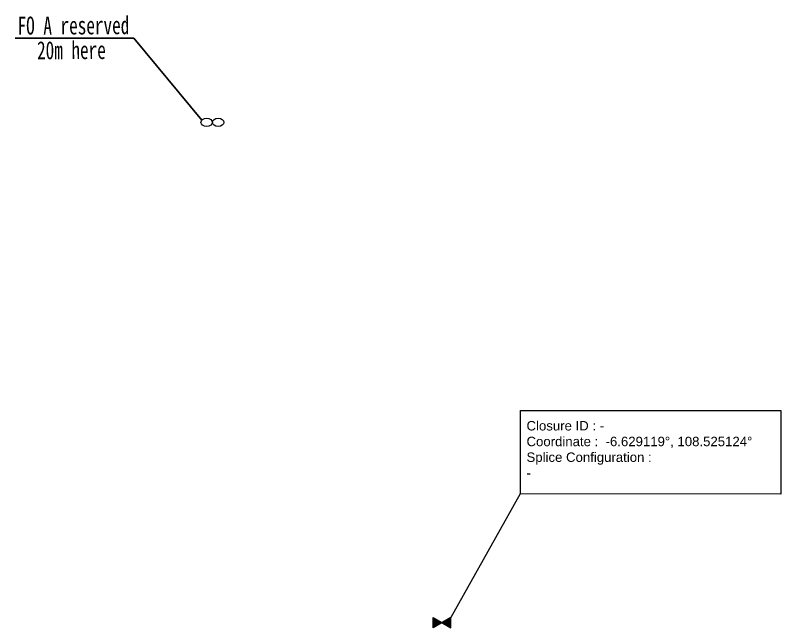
# Model space of a CAD drawing. Header units: inches. Extents: x 3636 to 4848, y 244 to 1074.
# Drawn here: x 4589.2 to 4848.4, y 528.7 to 736.1 of the extents above; entities that cross this region are included whole.
import ezdxf
from ezdxf.enums import TextEntityAlignment as Align

# ---------------------------------------------------------------- set-up
doc = ezdxf.new("R2010")
doc.units = ezdxf.units.IN
doc.header["$MEASUREMENT"] = 0
doc.set_wipeout_variables(frame=1)
doc.layers.add('CLOSURE', color=1, linetype='Continuous', lineweight=0)
doc.layers.add('COIL', color=1, linetype='Continuous', lineweight=13)
for name, color, linetype in [('FIBER OPTIC CLOSURE', 1, 'Continuous'), ('FIBER SPARE COIL', 1, 'Continuous'), ('JK', 7, 'Continuous')]:
    doc.layers.add(name, color=color, linetype=linetype)
doc.styles.add('FS', font='SimSun.ttf', dxfattribs={"width": 0.7})
doc.styles.add('Title Block v21 - Default$0$Standard', font='arial.ttf')

# ---------------------------------------------------------------- blocks, each defined once
blk = doc.blocks.new('Title Block v21 - Default$0$AnonymousCell17')
at = {"layer": 'CLOSURE'}
for p, q in [((-8.45, 4.37), (-8.35, -4.3)), ((-8.34, 4.31), (-8.25, -4.24)), ((-8.24, 4.25), (-8.16, -4.18)), ((-8.14, 4.19), (-8.06, -4.12)), ((-8.04, 4.14), (-7.96, -4.06)), ((-7.94, 4.08), (-7.86, -4)), ((-7.84, 4.02), (-7.76, -3.95)), ((-7.74, 3.97), (-7.66, -3.89)), ((-7.64, 3.91), (-7.56, -3.83)), ((-7.54, 3.85), (-7.46, -3.77)), ((-7.44, 3.8), (-7.36, -3.71)), ((-7.34, 3.74), (-7.26, -3.65)), ((-7.24, 3.68), (-7.16, -3.59)), ((-7.14, 3.63), (-7.06, -3.54)), ((-7.04, 3.57), (-6.96, -3.48)), ((-6.94, 3.51), (-6.86, -3.42)), ((-6.84, 3.46), (-6.76, -3.36)), ((-6.74, 3.4), (-6.66, -3.3)), ((-6.63, 3.34), (-6.57, -3.24)), ((-6.53, 3.29), (-6.47, -3.18)), ((-6.43, 3.23), (-6.37, -3.12)), ((-6.33, 3.17), (-6.27, -3.07)), ((-6.23, 3.12), (-6.17, -3.01)), ((-6.13, 3.06), (-6.07, -2.95)), ((-6.03, 3), (-5.97, -2.89)), ((-5.93, 2.94), (-5.87, -2.83)), ((-5.83, 2.89), (-5.77, -2.77)), ((-5.73, 2.83), (-5.67, -2.71)), ((-5.63, 2.77), (-5.57, -2.65)), ((-5.53, 2.72), (-5.47, -2.6)), ((-5.43, 2.66), (-5.37, -2.54)), ((-5.33, 2.6), (-5.27, -2.48)), ((-5.23, 2.55), (-5.17, -2.42)), ((-5.13, 2.49), (-5.07, -2.36)), ((-5.02, 2.43), (-4.97, -2.3)), ((-4.92, 2.38), (-4.88, -2.24)), ((-4.82, 2.32), (-4.78, -2.18)), ((-4.72, 2.26), (-4.68, -2.13)), ((-4.62, 2.21), (-4.58, -2.07)), ((-4.52, 2.15), (-4.48, -2.01)), ((-4.42, 2.09), (-4.38, -1.95)), ((-4.32, 2.04), (-4.28, -1.89)), ((-4.22, 1.98), (-4.18, -1.83)), ((-4.12, 1.92), (-4.08, -1.77)), ((-4.02, 1.87), (-3.98, -1.72)), ((-3.92, 1.81), (-3.88, -1.66)), ((-3.82, 1.75), (-3.78, -1.6)), ((-3.72, 1.69), (-3.68, -1.54)), ((-3.62, 1.64), (-3.58, -1.48)), ((-3.52, 1.58), (-3.48, -1.42)), ((-3.42, 1.52), (-3.38, -1.36)), ((-3.31, 1.47), (-3.29, -1.3)), ((-3.21, 1.41), (-3.19, -1.25)), ((-3.11, 1.35), (-3.09, -1.19)), ((-3.01, 1.3), (-2.99, -1.13)), ((-2.91, 1.24), (-2.89, -1.07)), ((-2.81, 1.18), (-2.79, -1.01)), ((-2.71, 1.13), (-2.69, -0.95)), ((-2.61, 1.07), (-2.59, -0.89)), ((-2.51, 1.01), (-2.49, -0.83)), ((-2.41, 0.96), (-2.39, -0.78)), ((-2.31, 0.9), (-2.29, -0.72)), ((-2.21, 0.84), (-2.19, -0.66)), ((-2.11, 0.79), (-2.09, -0.6)), ((-2.01, 0.73), (-1.99, -0.54)), ((-1.91, 0.67), (-1.89, -0.48)), ((-1.81, 0.62), (-1.79, -0.42)), ((-1.7, 0.56), (-1.7, -0.37)), ((-1.6, 0.5), (-1.6, -0.31)), ((-1.5, 0.44), (-1.5, -0.25)), ((-1.4, 0.39), (-1.4, -0.19)), ((-1.3, 0.33), (-1.3, -0.13)), ((-1.2, 0.27), (-1.2, -0.07)), ((-1.1, 0.22), (-1.1, -0.01)), ((1.07, 0.13), (1.07, -0.06)), ((1.17, 0.18), (1.17, -0.12)), ((1.27, 0.24), (1.27, -0.18)), ((1.37, 0.3), (1.37, -0.24)), ((1.47, 0.35), (1.47, -0.3)), ((1.58, 0.41), (1.57, -0.36)), ((1.68, 0.47), (1.67, -0.42)), ((1.78, 0.53), (1.77, -0.47)), ((1.88, 0.58), (1.87, -0.53)), ((1.98, 0.64), (1.97, -0.59)), ((2.08, 0.7), (2.07, -0.65)), ((2.18, 0.75), (2.17, -0.71)), ((2.28, 0.81), (2.27, -0.77)), ((2.38, 0.87), (2.37, -0.82)), ((2.48, 0.92), (2.47, -0.88)), ((2.58, 0.98), (2.57, -0.94)), ((2.68, 1.04), (2.66, -1)), ((2.78, 1.1), (2.76, -1.06)), ((2.88, 1.15), (2.86, -1.12)), ((2.98, 1.21), (2.96, -1.17)), ((3.08, 1.27), (3.06, -1.23)), ((3.18, 1.32), (3.16, -1.29)), ((3.28, 1.38), (3.26, -1.35)), ((3.38, 1.44), (3.36, -1.41)), ((3.48, 1.49), (3.46, -1.47)), ((3.58, 1.55), (3.56, -1.53)), ((3.68, 1.61), (3.66, -1.58)), ((3.78, 1.67), (3.76, -1.64)), ((3.89, 1.72), (3.86, -1.7)), ((3.99, 1.78), (3.96, -1.76)), ((4.09, 1.84), (4.06, -1.82)), ((4.19, 1.89), (4.16, -1.88)), ((4.29, 1.95), (4.26, -1.93)), ((4.39, 2.01), (4.36, -1.99)), ((4.49, 2.06), (4.46, -2.05)), ((4.59, 2.12), (4.56, -2.11)), ((4.69, 2.18), (4.66, -2.17)), ((4.79, 2.24), (4.76, -2.23)), ((4.89, 2.29), (4.86, -2.28)), ((4.99, 2.35), (4.96, -2.34)), ((5.09, 2.41), (5.05, -2.4)), ((5.19, 2.46), (5.15, -2.46)), ((5.29, 2.52), (5.25, -2.52)), ((5.39, 2.58), (5.35, -2.58)), ((5.49, 2.63), (5.45, -2.63)), ((5.59, 2.69), (5.55, -2.69)), ((5.69, 2.75), (5.65, -2.75)), ((5.79, 2.81), (5.75, -2.81)), ((5.89, 2.86), (5.85, -2.87)), ((5.99, 2.92), (5.95, -2.93)), ((6.09, 2.98), (6.05, -2.99)), ((6.19, 3.03), (6.15, -3.04)), ((6.3, 3.09), (6.25, -3.1)), ((6.4, 3.15), (6.35, -3.16)), ((6.5, 3.2), (6.45, -3.22)), ((6.6, 3.26), (6.55, -3.28)), ((6.7, 3.32), (6.65, -3.34)), ((6.8, 3.37), (6.75, -3.39)), ((6.9, 3.43), (6.85, -3.45)), ((7, 3.49), (6.95, -3.51)), ((7.1, 3.55), (7.05, -3.57)), ((7.2, 3.6), (7.15, -3.63)), ((7.3, 3.66), (7.25, -3.69)), ((7.4, 3.72), (7.34, -3.74)), ((7.5, 3.77), (7.44, -3.8)), ((7.6, 3.83), (7.54, -3.86)), ((7.7, 3.89), (7.64, -3.92)), ((7.8, 3.94), (7.74, -3.98)), ((7.9, 4), (7.84, -4.04)), ((8, 4.06), (7.94, -4.1)), ((8.1, 4.12), (8.04, -4.15)), ((8.2, 4.17), (8.14, -4.21)), ((8.3, 4.23), (8.24, -4.27)), ((8.4, 4.29), (8.34, -4.33))]:
    blk.add_line(p, q, dxfattribs=at)
at = {"layer": 'CLOSURE', "flags": 128}
for points in [[(-8.94, 5.13), (8.87, -5.13), (8.94, 5.15), (-8.84, -5.15), (-8.94, 5.13)], [(-8.55, 4.42), (-8.46, -4.36), (-0.9, 0.1), (-8.55, 4.42)], [(0.91, 0.03), (8.55, 4.37), (8.48, -4.41), (0.91, 0.03)]]:
    blk.add_lwpolyline(points, dxfattribs=at)
blk = doc.blocks.new('CLOSURE')
at = {"layer": 'CLOSURE', "color": 232, "lineweight": -2, "ltscale": 0.15}
blk.add_lwpolyline([(4760.22, 602.31), (4848.35, 602.27), (4848.35, 573.97), (4760.22, 574.01)], close=True, dxfattribs=at)
blk.add_lwpolyline([(4760.14, 574.03), (4736.71, 532.15)], dxfattribs=at)
at = {"layer": 'FIBER OPTIC CLOSURE', "color": 7, "linetype": 'Continuous', "lineweight": 0, "xscale": 0.3363747116676629, "yscale": 0.3363747116676629, "zscale": 0.3363747116676629}
blk.add_blockref('Title Block v21 - Default$0$AnonymousCell17', (4733.7, 530.46), dxfattribs=at)
at = {"color": 4, "lineweight": -2, "insert": (4762.3, 598.71), "char_height": 3.192, "attachment_point": 1, "style": 'Title Block v21 - Default$0$Standard'}
blk.add_mtext_dynamic_manual_height_columns('\\pxt12;{\\C7;Closure ID : -\\PCoordinate :  -6.629119°, 108.525124°\\PSplice Configuration : \\P-}', width=132.4453, gutter_width=1.28, heights=[0], dxfattribs=at)
blk = doc.blocks.new('Title Block v21 - Default$0$AnonymousCell15')
at = {"layer": 'COIL'}
for centre in [(-5.04, 0), (5.04, 0)]:
    blk.add_ellipse(centre, major_axis=(5.04, 0), ratio=0.714286, dxfattribs=at)
blk = doc.blocks.new('SLACK')
at = {"layer": 'JK'}
blk.add_lwpolyline([(4589.23, 728.35), (4629.31, 728.35), (4652.4, 700.64)], dxfattribs=at)
at = {"layer": 'FIBER SPARE COIL', "color": 7, "linetype": 'Continuous', "lineweight": 0, "xscale": 0.3869572827398322, "yscale": 0.3869572827398322, "zscale": 0.3869572827398322}
blk.add_blockref('Title Block v21 - Default$0$AnonymousCell15', (4655.96, 699.87), dxfattribs=at)
at = {"layer": 'JK', "color": 7, "linetype": 'Continuous', "style": 'FS', "width": 0.7}
for s, height, p in [('FO A reserved ', 6.1088, (4610.37, 729.65)), ('20m here', 6.109, (4608.24, 721.27))]:
    blk.add_text(s, height=height, rotation=0.2767, dxfattribs=at).set_placement(p, align=Align.CENTER)

msp = doc.modelspace()

# ---------------------------------------------------------------- block references
at = {"layer": 'CLOSURE'}
msp.add_blockref('CLOSURE', (0, 0), dxfattribs=at)
at = {"layer": 'COIL'}
msp.add_blockref('SLACK', (0, 0), dxfattribs=at)

doc.saveas('drawing.dxf')
